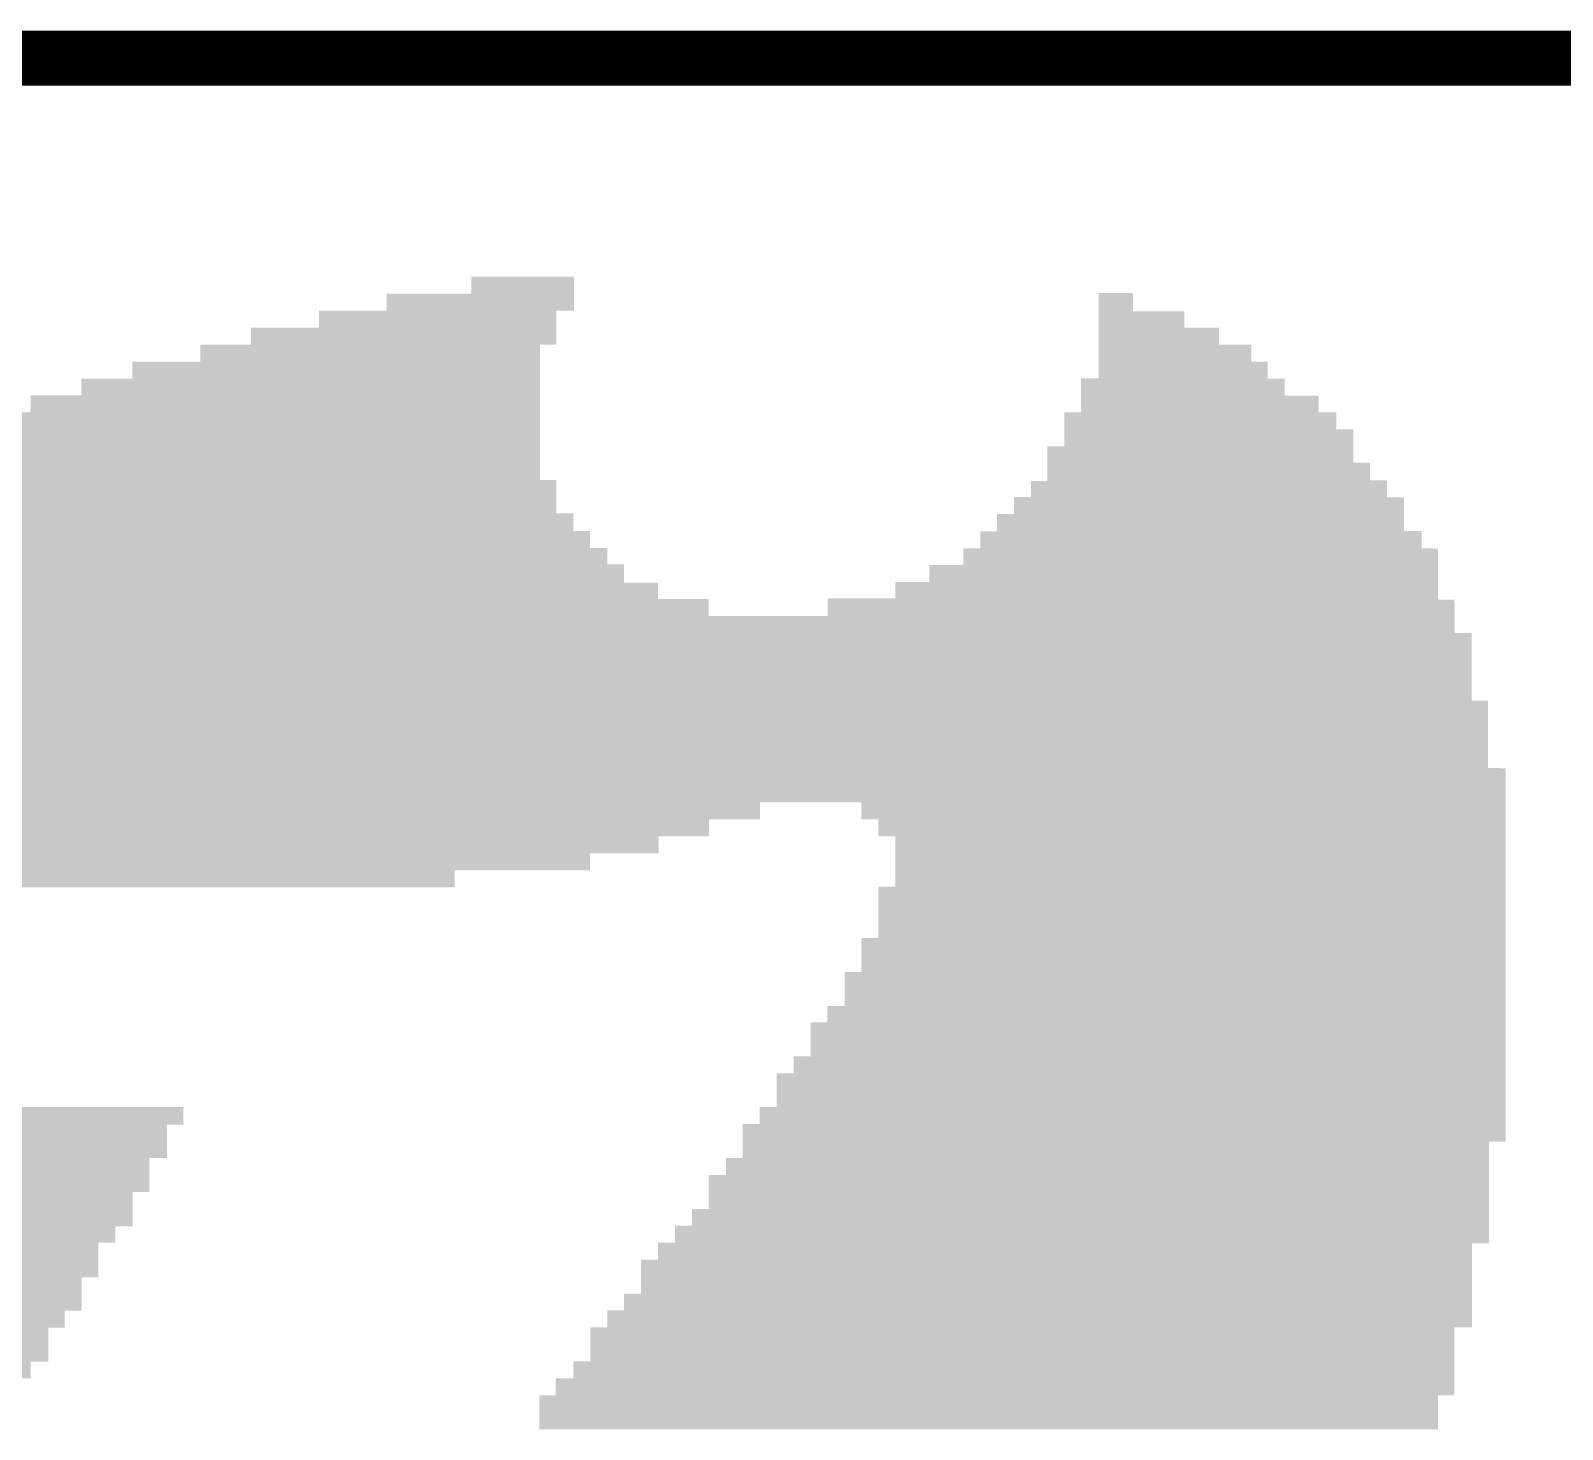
# Model space of a CAD drawing. Extents: x -2.6 to 72.5, y -0.1 to 95.
# Drawn here: x 0.719 to 3.507, y 92.503 to 95.05 of the extents above; entities that cross this region are included whole.
import ezdxf

# ---------------------------------------------------------------- set-up
doc = ezdxf.new("R2010")
doc.units = 0
doc.layers.add('02_ASSY1_GBR', color=6, linetype='CONTINUOUS')

msp = doc.modelspace()

# ---------------------------------------------------------------- linework, layer by layer
at = {"layer": '02_ASSY1_GBR', "const_width": 0.1}
msp.add_lwpolyline([(22.5, 95), (-2.5, 95), (-2.5, 90), (22.5, 90)], dxfattribs=at)
at = {"layer": '02_ASSY1_GBR'}
for points in [[(1.521, 94.571148), (1.521018, 94.601926), (1.70799, 94.571148), (1.708, 94.601926)], [(1.521018, 94.601926), (1.52102, 94.601946), (1.708, 94.601926), (1.70798, 94.601946)], [(1.52102, 94.601946), (1.521054, 94.60198), (1.70798, 94.601946), (1.707946, 94.60198)], [(1.521054, 94.60198), (1.521074, 94.602), (1.707946, 94.60198), (1.521074, 94.602)], [(1.367, 94.540148), (1.36702, 94.570946), (1.70798, 94.540148), (1.707988, 94.570946)], [(1.36702, 94.570946), (1.367074, 94.571), (1.707988, 94.570946), (1.70799, 94.571)], [(1.367074, 94.571), (1.520872, 94.57102), (1.70799, 94.571), (1.70799, 94.57102)], [(1.520872, 94.57102), (1.521, 94.571148), (1.70799, 94.57102), (1.70799, 94.571148)], [(2.663014, 94.539128), (2.663018, 94.571926), (2.72602, 94.539128), (2.726, 94.571926)], [(2.663018, 94.571926), (2.66302, 94.571946), (2.726, 94.571926), (2.72598, 94.571946)], [(2.66302, 94.571946), (2.663054, 94.57198), (2.72598, 94.571946), (2.725946, 94.57198)], [(2.663054, 94.57198), (2.663074, 94.572), (2.725946, 94.57198), (2.663074, 94.572)], [(1.244, 94.509148), (1.244018, 94.539852), (1.67599, 94.509148), (1.676, 94.539852)], [(1.244018, 94.539852), (1.24402, 94.539946), (1.676, 94.539852), (1.676094, 94.539946)], [(1.24402, 94.539946), (1.244054, 94.53998), (1.676094, 94.539946), (1.676128, 94.53998)], [(1.244054, 94.53998), (1.244074, 94.54), (1.676128, 94.53998), (1.707926, 94.54)], [(1.244074, 94.54), (1.366872, 94.54002), (1.707926, 94.54), (1.707946, 94.54002)], [(1.366872, 94.54002), (1.366906, 94.540054), (1.707946, 94.54002), (1.70798, 94.540054)], [(1.366906, 94.540054), (1.367, 94.540148), (1.70798, 94.540054), (1.70798, 94.540148)], [(2.66301, 94.509128), (2.663014, 94.538926), (2.81902, 94.509128), (2.819, 94.538926)], [(2.663014, 94.539), (2.663014, 94.539128), (2.726148, 94.539), (2.72602, 94.539128)], [(2.663014, 94.53898), (2.663014, 94.539), (2.818946, 94.53898), (2.726148, 94.539)], [(2.663014, 94.538926), (2.663014, 94.53898), (2.819, 94.538926), (2.818946, 94.53898)], [(1.12, 94.478148), (1.12002, 94.508946), (1.67598, 94.478148), (1.675988, 94.508946)], [(1.12002, 94.508946), (1.120074, 94.509), (1.675988, 94.508946), (1.67599, 94.509)], [(1.120074, 94.509), (1.243872, 94.50902), (1.67599, 94.509), (1.67599, 94.50902)], [(1.243872, 94.50902), (1.244, 94.509148), (1.67599, 94.50902), (1.67599, 94.509148)], [(2.663006, 94.478128), (2.66301, 94.508926), (2.88202, 94.478128), (2.882, 94.508926)], [(2.66301, 94.509), (2.66301, 94.509128), (2.819148, 94.509), (2.81902, 94.509128)], [(2.66301, 94.50898), (2.66301, 94.509), (2.881946, 94.50898), (2.819148, 94.509)], [(2.66301, 94.508926), (2.66301, 94.50898), (2.882, 94.508926), (2.881946, 94.50898)], [(1.028, 94.447148), (1.028018, 94.477852), (1.646004, 94.447148), (1.646, 94.477852)], [(1.028018, 94.477852), (1.02802, 94.477946), (1.646, 94.477852), (1.646094, 94.477946)], [(1.02802, 94.477946), (1.028054, 94.47798), (1.646094, 94.477946), (1.646128, 94.47798)], [(1.028054, 94.47798), (1.028074, 94.478), (1.646128, 94.47798), (1.675926, 94.478)], [(1.028074, 94.478), (1.119872, 94.47802), (1.675926, 94.478), (1.675946, 94.47802)], [(1.119872, 94.47802), (1.119906, 94.478054), (1.675946, 94.47802), (1.67598, 94.478054)], [(1.119906, 94.478054), (1.12, 94.478148), (1.67598, 94.478054), (1.67598, 94.478148)], [(2.663002, 94.447128), (2.663006, 94.477926), (2.94102, 94.447128), (2.941, 94.477926)], [(2.663006, 94.478), (2.663006, 94.478128), (2.882148, 94.478), (2.88202, 94.478128)], [(2.663006, 94.47798), (2.663006, 94.478), (2.940946, 94.47798), (2.882148, 94.478)], [(2.663006, 94.477926), (2.663006, 94.47798), (2.941, 94.477926), (2.940946, 94.47798)], [(0.904, 94.416148), (0.90402, 94.446946), (1.646006, 94.416148), (1.646004, 94.446946)], [(0.90402, 94.446946), (0.904074, 94.447), (1.646004, 94.446946), (1.646004, 94.447)], [(0.904074, 94.447), (1.027872, 94.44702), (1.646004, 94.447), (1.646004, 94.44702)], [(1.027872, 94.44702), (1.028, 94.447148), (1.646004, 94.44702), (1.646004, 94.447148)], [(2.663, 94.417148), (2.663002, 94.446926), (2.97102, 94.417148), (2.971, 94.446926)], [(2.663002, 94.447), (2.663002, 94.447128), (2.941148, 94.447), (2.94102, 94.447128)], [(2.663002, 94.44698), (2.663002, 94.447), (2.970946, 94.44698), (2.941148, 94.447)], [(2.663002, 94.446926), (2.663002, 94.44698), (2.971, 94.446926), (2.970946, 94.44698)], [(0.811, 94.386148), (0.81102, 94.415946), (1.646008, 94.386148), (1.646006, 94.415946)], [(0.81102, 94.415946), (0.811074, 94.416), (1.646006, 94.415946), (1.646006, 94.416)], [(0.811074, 94.416), (0.903872, 94.41602), (1.646006, 94.416), (1.646006, 94.41602)], [(0.903872, 94.41602), (0.904, 94.416148), (1.646006, 94.41602), (1.646006, 94.416148)], [(2.631008, 94.385128), (2.631018, 94.415926), (3.00202, 94.385128), (3.002, 94.415926)], [(2.631018, 94.416128), (2.63102, 94.416946), (2.97102, 94.416128), (2.97102, 94.416946)], [(2.631018, 94.416), (2.631018, 94.416128), (2.971148, 94.416), (2.97102, 94.416128)], [(2.631018, 94.41598), (2.631018, 94.416), (3.001946, 94.41598), (2.971148, 94.416)], [(2.631018, 94.415926), (2.631018, 94.41598), (3.002, 94.415926), (3.001946, 94.41598)], [(2.63102, 94.416946), (2.631074, 94.417), (2.97102, 94.416946), (2.97102, 94.417)], [(2.631074, 94.417), (2.662872, 94.41702), (2.97102, 94.417), (2.97102, 94.41702)], [(2.662872, 94.41702), (2.663, 94.417148), (2.97102, 94.41702), (2.97102, 94.417148)], [(0.719, 94.355148), (0.71902, 94.385946), (1.64601, 94.355148), (1.646008, 94.385946)], [(0.71902, 94.385946), (0.719074, 94.386), (1.646008, 94.385946), (1.646008, 94.386)], [(0.719074, 94.386), (0.810872, 94.38602), (1.646008, 94.386), (1.646008, 94.38602)], [(0.810872, 94.38602), (0.811, 94.386148), (1.646008, 94.38602), (1.646008, 94.386148)], [(2.631, 94.355148), (2.631008, 94.384926), (3.06402, 94.355148), (3.064, 94.384926)], [(2.631008, 94.385), (2.631008, 94.385128), (3.002148, 94.385), (3.00202, 94.385128)], [(2.631008, 94.38498), (2.631008, 94.385), (3.063946, 94.38498), (3.002148, 94.385)], [(2.631008, 94.384926), (2.631008, 94.38498), (3.064, 94.384926), (3.063946, 94.38498)], [(0.657, 94.324148), (0.65702, 94.354946), (1.646014, 94.324148), (1.646012, 94.354946)], [(0.65702, 94.354946), (0.657074, 94.355), (1.646012, 94.354946), (1.64601, 94.355)], [(0.657074, 94.355), (0.718872, 94.35502), (1.64601, 94.355), (1.64601, 94.35502)], [(0.718872, 94.35502), (0.719, 94.355148), (1.64601, 94.35502), (1.64601, 94.355148)], [(2.60101, 94.324128), (2.601018, 94.354926), (3.09602, 94.324128), (3.096, 94.354926)], [(2.601018, 94.354926), (2.60102, 94.354946), (3.096, 94.354926), (3.09598, 94.354946)], [(2.60102, 94.354946), (2.601054, 94.35498), (3.09598, 94.354946), (3.095946, 94.35498)], [(2.601054, 94.35498), (2.601074, 94.355), (3.095946, 94.35498), (3.064148, 94.355)], [(2.601074, 94.355), (2.630872, 94.35502), (3.064148, 94.355), (3.064128, 94.35502)], [(2.630872, 94.35502), (2.63098, 94.355128), (3.064128, 94.35502), (3.06402, 94.355128)], [(2.63098, 94.355128), (2.631, 94.355148), (3.06402, 94.355128), (3.06402, 94.355148)], [(0.565, 94.293148), (0.56502, 94.323946), (1.646016, 94.293148), (1.646014, 94.323946)], [(0.56502, 94.323946), (0.565074, 94.324), (1.646014, 94.323946), (1.646014, 94.324)], [(0.565074, 94.324), (0.656872, 94.32402), (1.646014, 94.324), (1.646014, 94.32402)], [(0.656872, 94.32402), (0.657, 94.324148), (1.646014, 94.32402), (1.646014, 94.324148)], [(2.601, 94.293148), (2.601008, 94.323926), (3.127012, 94.293148), (3.127, 94.323926)], [(2.601008, 94.324), (2.60101, 94.324128), (3.096148, 94.324), (3.09602, 94.324128)], [(2.601008, 94.32398), (2.601008, 94.324), (3.126946, 94.32398), (3.096148, 94.324)], [(2.601008, 94.323926), (2.601008, 94.32398), (3.127, 94.323926), (3.126946, 94.32398)], [(0.503, 94.262148), (0.50302, 94.292946), (1.646018, 94.262148), (1.646016, 94.292946)], [(0.50302, 94.292946), (0.503074, 94.293), (1.646016, 94.292946), (1.646016, 94.293)], [(0.503074, 94.293), (0.564872, 94.29302), (1.646016, 94.293), (1.646016, 94.29302)], [(0.564872, 94.29302), (0.565, 94.293148), (1.646016, 94.29302), (1.646016, 94.293148)], [(2.57001, 94.263128), (2.57002, 94.292946), (3.12702, 94.263128), (3.127012, 94.292946)], [(2.57002, 94.292946), (2.570074, 94.293), (3.127012, 94.292946), (3.127012, 94.293)], [(2.570074, 94.293), (2.600872, 94.29302), (3.127012, 94.293), (3.127012, 94.29302)], [(2.600872, 94.29302), (2.601, 94.293148), (3.127012, 94.29302), (3.127012, 94.293148)], [(0.41, 94.232128), (0.41002, 94.261946), (1.64602, 94.232128), (1.646018, 94.261946)], [(0.41002, 94.261946), (0.410074, 94.262), (1.646018, 94.261946), (1.646018, 94.262)], [(0.410074, 94.262), (0.502872, 94.26202), (1.646018, 94.262), (1.646018, 94.26202)], [(0.502872, 94.26202), (0.503, 94.262148), (1.646018, 94.26202), (1.646018, 94.262148)], [(2.57, 94.231128), (2.57001, 94.262926), (3.15702, 94.231128), (3.157, 94.262926)], [(2.57001, 94.263), (2.57001, 94.263128), (3.127148, 94.263), (3.12702, 94.263128)], [(2.57001, 94.26298), (2.57001, 94.263), (3.156946, 94.26298), (3.127148, 94.263)], [(2.57001, 94.262926), (2.57001, 94.26298), (3.157, 94.262926), (3.156946, 94.26298)], [(0.349, 94.200148), (0.34902, 94.230946), (1.676012, 94.200148), (1.676002, 94.230946)], [(0.34902, 94.230946), (0.349074, 94.231), (1.676002, 94.230946), (1.676002, 94.231)], [(0.349074, 94.231), (0.409872, 94.23102), (1.676002, 94.231), (1.676002, 94.23102)], [(0.409872, 94.23102), (0.41, 94.231148), (1.676002, 94.23102), (1.676002, 94.231148)], [(0.41, 94.232), (0.41, 94.232128), (1.646148, 94.232), (1.64602, 94.232128)], [(0.41, 94.23198), (0.41, 94.232), (1.675946, 94.23198), (1.646148, 94.232)], [(0.41, 94.231926), (0.41, 94.23198), (1.676, 94.231926), (1.675946, 94.23198)], [(0.41, 94.231148), (0.41, 94.231926), (1.676002, 94.231148), (1.676, 94.231926)], [(2.54, 94.201148), (2.54002, 94.229946), (3.18802, 94.201148), (3.188002, 94.229946)], [(2.54002, 94.229946), (2.540074, 94.23), (3.188002, 94.229946), (3.188002, 94.23)], [(2.540074, 94.23), (2.569872, 94.23002), (3.188002, 94.23), (3.188002, 94.23002)], [(2.569872, 94.23002), (2.57, 94.230148), (3.188002, 94.23002), (3.188002, 94.230148)], [(2.57, 94.231), (2.57, 94.231128), (3.157148, 94.231), (3.15702, 94.231128)], [(2.57, 94.23098), (2.57, 94.231), (3.187946, 94.23098), (3.157148, 94.231)], [(2.57, 94.230926), (2.57, 94.23098), (3.188, 94.230926), (3.187946, 94.23098)], [(2.57, 94.230148), (2.57, 94.230926), (3.188002, 94.230148), (3.188, 94.230926)], [(0.287, 94.171128), (0.28702, 94.199946), (1.67602, 94.171128), (1.676012, 94.199946)], [(0.28702, 94.199946), (0.287074, 94.2), (1.676012, 94.199946), (1.676012, 94.2)], [(0.287074, 94.2), (0.348872, 94.20002), (1.676012, 94.2), (1.676012, 94.20002)], [(0.348872, 94.20002), (0.349, 94.200148), (1.676012, 94.20002), (1.676012, 94.200148)], [(2.509, 94.170148), (2.509018, 94.199926), (3.21901, 94.170148), (3.219, 94.199926)], [(2.509018, 94.200128), (2.50902, 94.200946), (3.18802, 94.200128), (3.18802, 94.200946)], [(2.509018, 94.2), (2.509018, 94.200128), (3.188148, 94.2), (3.18802, 94.200128)], [(2.509018, 94.19998), (2.509018, 94.2), (3.218946, 94.19998), (3.188148, 94.2)], [(2.509018, 94.199926), (2.509018, 94.19998), (3.219, 94.199926), (3.218946, 94.19998)], [(2.50902, 94.200946), (2.509074, 94.201), (3.18802, 94.200946), (3.18802, 94.201)], [(2.509074, 94.201), (2.539872, 94.20102), (3.18802, 94.201), (3.18802, 94.20102)], [(2.539872, 94.20102), (2.54, 94.201148), (3.18802, 94.20102), (3.18802, 94.201148)], [(0.225, 94.139148), (0.22502, 94.169946), (1.70702, 94.139148), (1.707002, 94.169946)], [(0.22502, 94.169946), (0.225074, 94.17), (1.707002, 94.169946), (1.707002, 94.17)], [(0.225074, 94.17), (0.286872, 94.17002), (1.707002, 94.17), (1.707002, 94.17002)], [(0.286872, 94.17002), (0.287, 94.170148), (1.707002, 94.17002), (1.707002, 94.170148)], [(0.287, 94.171), (0.287, 94.171128), (1.676148, 94.171), (1.67602, 94.171128)], [(0.287, 94.17098), (0.287, 94.171), (1.706946, 94.17098), (1.676148, 94.171)], [(0.287, 94.170926), (0.287, 94.17098), (1.707, 94.170926), (1.706946, 94.17098)], [(0.287, 94.170148), (0.287, 94.170926), (1.707002, 94.170148), (1.707, 94.170926)], [(2.478, 94.139128), (2.47802, 94.169946), (3.21902, 94.139128), (3.21901, 94.169946)], [(2.47802, 94.169946), (2.478074, 94.17), (3.21901, 94.169946), (3.21901, 94.17)], [(2.478074, 94.17), (2.508872, 94.17002), (3.21901, 94.17), (3.21901, 94.17002)], [(2.508872, 94.17002), (2.509, 94.170148), (3.21901, 94.17002), (3.21901, 94.170148)], [(0.163, 94.108148), (0.163018, 94.138926), (1.73702, 94.108148), (1.737, 94.138926)], [(0.163018, 94.138926), (0.16302, 94.138946), (1.737, 94.138926), (1.73698, 94.138946)], [(0.16302, 94.138946), (0.163054, 94.13898), (1.73698, 94.138946), (1.736946, 94.13898)], [(0.163054, 94.13898), (0.163074, 94.139), (1.736946, 94.13898), (1.707148, 94.139)], [(0.163074, 94.139), (0.224872, 94.13902), (1.707148, 94.139), (1.707128, 94.13902)], [(0.224872, 94.13902), (0.22498, 94.139128), (1.707128, 94.13902), (1.70702, 94.139128)], [(0.22498, 94.139128), (0.225, 94.139148), (1.70702, 94.139128), (1.70702, 94.139148)], [(2.448, 94.107148), (2.44802, 94.137946), (3.25102, 94.107148), (3.251002, 94.137946)], [(2.44802, 94.137946), (2.448074, 94.138), (3.251002, 94.137946), (3.251002, 94.138)], [(2.448074, 94.138), (2.477872, 94.13802), (3.251002, 94.138), (3.251002, 94.13802)], [(2.477872, 94.13802), (2.478, 94.138148), (3.251002, 94.13802), (3.251002, 94.138148)], [(2.478, 94.139), (2.478, 94.139128), (3.219148, 94.139), (3.21902, 94.139128)], [(2.478, 94.13898), (2.478, 94.139), (3.250946, 94.13898), (3.219148, 94.139)], [(2.478, 94.138926), (2.478, 94.13898), (3.251, 94.138926), (3.250946, 94.13898)], [(2.478, 94.138148), (2.478, 94.138926), (3.251002, 94.138148), (3.251, 94.138926)], [(0.071, 94.078128), (0.071018, 94.107926), (1.76902, 94.078128), (1.769, 94.107926)], [(0.071018, 94.107926), (0.07102, 94.107946), (1.769, 94.107926), (1.76898, 94.107946)], [(0.07102, 94.107946), (0.071054, 94.10798), (1.76898, 94.107946), (1.768946, 94.10798)], [(0.071054, 94.10798), (0.071074, 94.108), (1.768946, 94.10798), (1.737148, 94.108)], [(0.071074, 94.108), (0.162872, 94.10802), (1.737148, 94.108), (1.737128, 94.10802)], [(0.162872, 94.10802), (0.16298, 94.108128), (1.737128, 94.10802), (1.73702, 94.108128)], [(0.16298, 94.108128), (0.163, 94.108148), (1.73702, 94.108128), (1.73702, 94.108148)], [(2.417, 94.077148), (2.417018, 94.106926), (3.281008, 94.077148), (3.281, 94.106926)], [(2.417018, 94.106926), (2.41702, 94.106946), (3.281, 94.106926), (3.28098, 94.106946)], [(2.41702, 94.106946), (2.417054, 94.10698), (3.28098, 94.106946), (3.280946, 94.10698)], [(2.417054, 94.10698), (2.417074, 94.107), (3.280946, 94.10698), (3.251148, 94.107)], [(2.417074, 94.107), (2.447872, 94.10702), (3.251148, 94.107), (3.251128, 94.10702)], [(2.447872, 94.10702), (2.44798, 94.107128), (3.251128, 94.10702), (3.25102, 94.107128)], [(2.44798, 94.107128), (2.448, 94.107148), (3.25102, 94.107128), (3.25102, 94.107148)], [(0.009, 94.046148), (0.00902, 94.076946), (1.79902, 94.046148), (1.799002, 94.076946)], [(0.00902, 94.076946), (0.009074, 94.077), (1.799002, 94.076946), (1.799002, 94.077)], [(0.009074, 94.077), (0.070872, 94.07702), (1.799002, 94.077), (1.799002, 94.07702)], [(0.070872, 94.07702), (0.071, 94.077148), (1.799002, 94.07702), (1.799002, 94.077148)], [(0.071, 94.078), (0.071, 94.078128), (1.769148, 94.078), (1.76902, 94.078128)], [(0.071, 94.07798), (0.071, 94.078), (1.798946, 94.07798), (1.769148, 94.078)], [(0.071, 94.077926), (0.071, 94.07798), (1.799, 94.077926), (1.798946, 94.07798)], [(0.071, 94.077148), (0.071, 94.077926), (1.799002, 94.077148), (1.799, 94.077926)], [(2.355, 94.046148), (2.35502, 94.076946), (3.281014, 94.046148), (3.281008, 94.076946)], [(2.35502, 94.076946), (2.355074, 94.077), (3.281008, 94.076946), (3.281008, 94.077)], [(2.355074, 94.077), (2.416872, 94.07702), (3.281008, 94.077), (3.281008, 94.07702)], [(2.416872, 94.07702), (2.417, 94.077148), (3.281008, 94.07702), (3.281008, 94.077148)], [(-0.053, 94.015148), (-0.052982, 94.044926), (1.86102, 94.015148), (1.861, 94.044926)], [(-0.052982, 94.045128), (-0.05298, 94.045946), (1.79902, 94.045128), (1.79902, 94.045946)], [(-0.052982, 94.045), (-0.052982, 94.045128), (1.799148, 94.045), (1.79902, 94.045128)], [(-0.052982, 94.04498), (-0.052982, 94.045), (1.860946, 94.04498), (1.799148, 94.045)], [(-0.052982, 94.044926), (-0.052982, 94.04498), (1.861, 94.044926), (1.860946, 94.04498)], [(-0.05298, 94.045946), (-0.052926, 94.046), (1.79902, 94.045946), (1.79902, 94.046)], [(-0.052926, 94.046), (0.008872, 94.04602), (1.79902, 94.046), (1.79902, 94.04602)], [(0.008872, 94.04602), (0.009, 94.046148), (1.79902, 94.04602), (1.79902, 94.046148)], [(2.293, 94.016148), (2.29302, 94.045946), (3.28102, 94.016148), (3.281014, 94.045946)], [(2.29302, 94.045946), (2.293074, 94.046), (3.281014, 94.045946), (3.281014, 94.046)], [(2.293074, 94.046), (2.354872, 94.04602), (3.281014, 94.046), (3.281014, 94.04602)], [(2.354872, 94.04602), (2.355, 94.046148), (3.281014, 94.04602), (3.281014, 94.046148)], [(-0.084, 93.984148), (-0.083982, 94.014926), (1.95302, 93.984148), (1.953, 94.014926)], [(-0.083982, 94.014926), (-0.08398, 94.014946), (1.953, 94.014926), (1.95298, 94.014946)], [(-0.08398, 94.014946), (-0.083946, 94.01498), (1.95298, 94.014946), (1.952946, 94.01498)], [(-0.083946, 94.01498), (-0.083926, 94.015), (1.952946, 94.01498), (1.861148, 94.015)], [(-0.083926, 94.015), (-0.053128, 94.01502), (1.861148, 94.015), (1.861128, 94.01502)], [(-0.053128, 94.01502), (-0.05302, 94.015128), (1.861128, 94.01502), (1.86102, 94.015128)], [(-0.05302, 94.015128), (-0.053, 94.015148), (1.86102, 94.015128), (1.86102, 94.015148)], [(2.17, 93.984148), (2.170018, 94.013926), (3.31101, 93.984148), (3.311, 94.013926)], [(2.170018, 94.014128), (2.17002, 94.015946), (3.28102, 94.014128), (3.28102, 94.015946)], [(2.170018, 94.014), (2.170018, 94.014128), (3.281148, 94.014), (3.28102, 94.014128)], [(2.170018, 94.01398), (2.170018, 94.014), (3.310946, 94.01398), (3.281148, 94.014)], [(2.170018, 94.013926), (2.170018, 94.01398), (3.311, 94.013926), (3.310946, 94.01398)], [(2.17002, 94.015946), (2.170074, 94.016), (3.28102, 94.015946), (3.28102, 94.016)], [(2.170074, 94.016), (2.292872, 94.01602), (3.28102, 94.016), (3.28102, 94.01602)], [(2.292872, 94.01602), (2.293, 94.016148), (3.28102, 94.01602), (3.28102, 94.016148)], [(-0.146, 93.954148), (-0.14598, 93.983946), (3.31102, 93.954148), (3.31101, 93.983946)], [(-0.14598, 93.983946), (-0.145926, 93.984), (3.31101, 93.983946), (3.31101, 93.984)], [(-0.145926, 93.984), (-0.084128, 93.98402), (1.953148, 93.984), (1.953128, 93.98402)], [(-0.084128, 93.98402), (-0.08402, 93.984128), (1.953128, 93.98402), (1.95302, 93.984128)], [(-0.08402, 93.984128), (-0.084, 93.984148), (1.95302, 93.984128), (1.95302, 93.984148)], [(1.953148, 93.984), (2.169872, 93.98402), (3.31101, 93.984), (3.31101, 93.98402)], [(2.169872, 93.98402), (2.17, 93.984148), (3.31101, 93.98402), (3.31101, 93.984148)], [(-0.207, 93.923148), (-0.206982, 93.952926), (3.342006, 93.923148), (3.342, 93.952926)], [(-0.206982, 93.953128), (-0.20698, 93.953946), (3.31102, 93.953128), (3.31102, 93.953946)], [(-0.206982, 93.953), (-0.206982, 93.953128), (3.311148, 93.953), (3.31102, 93.953128)], [(-0.206982, 93.95298), (-0.206982, 93.953), (3.341946, 93.95298), (3.311148, 93.953)], [(-0.206982, 93.952926), (-0.206982, 93.95298), (3.342, 93.952926), (3.341946, 93.95298)], [(-0.20698, 93.953946), (-0.206926, 93.954), (3.31102, 93.953946), (3.31102, 93.954)], [(-0.206926, 93.954), (-0.146128, 93.95402), (3.31102, 93.954), (3.31102, 93.95402)], [(-0.146128, 93.95402), (-0.146, 93.954148), (3.31102, 93.95402), (3.31102, 93.954148)], [(-0.269, 93.892148), (-0.26898, 93.922946), (3.34201, 93.892148), (3.342006, 93.922946)], [(-0.26898, 93.922946), (-0.268926, 93.923), (3.342006, 93.922946), (3.342006, 93.923)], [(-0.268926, 93.923), (-0.207128, 93.92302), (3.342006, 93.923), (3.342006, 93.92302)], [(-0.207128, 93.92302), (-0.207, 93.923148), (3.342006, 93.92302), (3.342006, 93.923148)], [(-0.331, 93.861148), (-0.33098, 93.891946), (3.342016, 93.861148), (3.34201, 93.891946)], [(-0.33098, 93.891946), (-0.330926, 93.892), (3.34201, 93.891946), (3.34201, 93.892)], [(-0.330926, 93.892), (-0.269128, 93.89202), (3.34201, 93.892), (3.34201, 93.89202)], [(-0.269128, 93.89202), (-0.269, 93.892148), (3.34201, 93.89202), (3.34201, 93.892148)], [(-0.392, 93.830148), (-0.39198, 93.860946), (3.34202, 93.830148), (3.342016, 93.860946)], [(-0.39198, 93.860946), (-0.391926, 93.861), (3.342016, 93.860946), (3.342016, 93.861)], [(-0.391926, 93.861), (-0.331128, 93.86102), (3.342016, 93.861), (3.342016, 93.86102)], [(-0.331128, 93.86102), (-0.331, 93.861148), (3.342016, 93.86102), (3.342016, 93.861148)], [(-0.423, 93.799148), (-0.422982, 93.829926), (3.372006, 93.799148), (3.372, 93.829926)], [(-0.422982, 93.829926), (-0.42298, 93.829946), (3.372, 93.829926), (3.37198, 93.829946)], [(-0.42298, 93.829946), (-0.422946, 93.82998), (3.37198, 93.829946), (3.371946, 93.82998)], [(-0.422946, 93.82998), (-0.422926, 93.83), (3.371946, 93.82998), (3.342148, 93.83)], [(-0.422926, 93.83), (-0.392128, 93.83002), (3.342148, 93.83), (3.342128, 93.83002)], [(-0.392128, 93.83002), (-0.39202, 93.830128), (3.342128, 93.83002), (3.34202, 93.830128)], [(-0.39202, 93.830128), (-0.392, 93.830148), (3.34202, 93.830128), (3.34202, 93.830148)], [(-0.485, 93.769148), (-0.48498, 93.798946), (3.37201, 93.769148), (3.372006, 93.798946)], [(-0.48498, 93.798946), (-0.484926, 93.799), (3.372006, 93.798946), (3.372006, 93.799)], [(-0.484926, 93.799), (-0.423128, 93.79902), (3.372006, 93.799), (3.372006, 93.79902)], [(-0.423128, 93.79902), (-0.423, 93.799148), (3.372006, 93.79902), (3.372006, 93.799148)], [(-0.547, 93.738148), (-0.54698, 93.768946), (3.372016, 93.738148), (3.37201, 93.768946)], [(-0.54698, 93.768946), (-0.546926, 93.769), (3.37201, 93.768946), (3.37201, 93.769)], [(-0.546926, 93.769), (-0.485128, 93.76902), (3.37201, 93.769), (3.37201, 93.76902)], [(-0.485128, 93.76902), (-0.485, 93.769148), (3.37201, 93.76902), (3.37201, 93.769148)], [(-0.609, 93.707148), (-0.60898, 93.737946), (3.37202, 93.707148), (3.372016, 93.737946)], [(-0.60898, 93.737946), (-0.608926, 93.738), (3.372016, 93.737946), (3.372016, 93.738)], [(-0.608926, 93.738), (-0.547128, 93.73802), (3.372016, 93.738), (3.372016, 93.73802)], [(-0.547128, 93.73802), (-0.547, 93.738148), (3.372016, 93.73802), (3.372016, 93.738148)], [(-0.639, 93.676148), (-0.638982, 93.706926), (3.403998, 93.676148), (3.404, 93.706926)], [(-0.638982, 93.706926), (-0.63898, 93.706946), (3.404, 93.706926), (3.40398, 93.706946)], [(-0.63898, 93.706946), (-0.638946, 93.70698), (3.40398, 93.706946), (3.403946, 93.70698)], [(-0.638946, 93.70698), (-0.638926, 93.707), (3.403946, 93.70698), (3.372148, 93.707)], [(-0.638926, 93.707), (-0.609128, 93.70702), (3.372148, 93.707), (3.372128, 93.70702)], [(-0.609128, 93.70702), (-0.60902, 93.707128), (3.372128, 93.70702), (3.37202, 93.707128)], [(-0.60902, 93.707128), (-0.609, 93.707148), (3.37202, 93.707128), (3.37202, 93.707148)], [(-0.701, 93.645148), (-0.70098, 93.675946), (3.403998, 93.645148), (3.403998, 93.675946)], [(-0.70098, 93.675946), (-0.700926, 93.676), (3.403998, 93.675946), (3.403998, 93.676)], [(-0.700926, 93.676), (-0.639128, 93.67602), (3.403998, 93.676), (3.403998, 93.67602)], [(-0.639128, 93.67602), (-0.639, 93.676148), (3.403998, 93.67602), (3.403998, 93.676148)], [(-0.763, 93.614148), (-0.762982, 93.644852), (2.04698, 93.614148), (2.047, 93.644852)], [(-0.762982, 93.644852), (-0.76298, 93.644946), (2.047, 93.644852), (2.047094, 93.644946)], [(-0.76298, 93.644946), (-0.762946, 93.64498), (2.047094, 93.644946), (2.047128, 93.64498)], [(-0.762946, 93.64498), (-0.762926, 93.645), (2.047128, 93.64498), (2.230852, 93.645)], [(-0.762926, 93.645), (-0.701128, 93.64502), (3.403998, 93.645), (3.403998, 93.64502)], [(-0.701128, 93.64502), (-0.701, 93.645148), (3.403998, 93.64502), (3.403998, 93.645148)], [(2.23098, 93.644872), (2.230852, 93.645), (3.403998, 93.644872), (3.403998, 93.645)], [(2.231, 93.614074), (2.23098, 93.644872), (3.403996, 93.614074), (3.403998, 93.644872)], [(-0.794, 93.583148), (-0.793982, 93.613852), (1.95398, 93.583148), (1.954, 93.613852)], [(-0.793982, 93.613852), (-0.79398, 93.613946), (1.954, 93.613852), (1.954094, 93.613946)], [(-0.79398, 93.613946), (-0.793946, 93.61398), (1.954094, 93.613946), (1.954128, 93.61398)], [(-0.793946, 93.61398), (-0.793926, 93.614), (1.954128, 93.61398), (2.046926, 93.614)], [(-0.793926, 93.614), (-0.763128, 93.61402), (2.046926, 93.614), (2.046946, 93.61402)], [(-0.763128, 93.61402), (-0.763094, 93.614054), (2.046946, 93.61402), (2.04698, 93.614054)], [(-0.763094, 93.614054), (-0.763, 93.614148), (2.04698, 93.614054), (2.04698, 93.614148)], [(2.231054, 93.61402), (2.231, 93.614074), (3.403996, 93.61402), (3.403996, 93.614074)], [(2.261852, 93.614), (2.231054, 93.61402), (3.403996, 93.614), (3.403996, 93.61402)], [(2.26198, 93.613872), (2.261852, 93.614), (3.403996, 93.613872), (3.403996, 93.614)], [(2.262, 93.583074), (2.26198, 93.613872), (3.403996, 93.583074), (3.403996, 93.613872)], [(-0.855, 93.552148), (-0.854982, 93.582852), (1.86198, 93.552148), (1.862, 93.582852)], [(-0.854982, 93.582852), (-0.85498, 93.582946), (1.862, 93.582852), (1.862094, 93.582946)], [(-0.85498, 93.582946), (-0.854946, 93.58298), (1.862094, 93.582946), (1.862128, 93.58298)], [(-0.854946, 93.58298), (-0.854926, 93.583), (1.862128, 93.58298), (1.953926, 93.583)], [(-0.854926, 93.583), (-0.794128, 93.58302), (1.953926, 93.583), (1.953946, 93.58302)], [(-0.794128, 93.58302), (-0.794094, 93.583054), (1.953946, 93.58302), (1.95398, 93.583054)], [(-0.794094, 93.583054), (-0.794, 93.583148), (1.95398, 93.583054), (1.95398, 93.583148)], [(2.262054, 93.58302), (2.262, 93.583074), (3.403996, 93.58302), (3.403996, 93.583074)], [(2.292852, 93.583), (2.262054, 93.58302), (3.403996, 93.583), (3.403996, 93.58302)], [(2.29298, 93.582872), (2.292852, 93.583), (3.403996, 93.582872), (3.403996, 93.583)], [(2.293, 93.491148), (2.29298, 93.582872), (3.403992, 93.491148), (3.403996, 93.582872)], [(-0.886, 93.522148), (-0.885982, 93.551852), (1.73698, 93.522148), (1.737, 93.551852)], [(-0.885982, 93.551852), (-0.88598, 93.551946), (1.737, 93.551852), (1.737094, 93.551946)], [(-0.88598, 93.551946), (-0.885946, 93.55198), (1.737094, 93.551946), (1.737128, 93.55198)], [(-0.885946, 93.55198), (-0.885926, 93.552), (1.737128, 93.55198), (1.861926, 93.552)], [(-0.885926, 93.552), (-0.855128, 93.55202), (1.861926, 93.552), (1.861946, 93.55202)], [(-0.855128, 93.55202), (-0.855094, 93.552054), (1.861946, 93.55202), (1.86198, 93.552054)], [(-0.855094, 93.552054), (-0.855, 93.552148), (1.86198, 93.552054), (1.86198, 93.552148)], [(-0.947982, 93.521054), (-0.94798, 93.521946), (1.73698, 93.521054), (1.73698, 93.521946)], [(-0.94798, 93.521946), (-0.947926, 93.522), (1.73698, 93.521946), (1.73698, 93.522)], [(-0.947926, 93.522), (-0.886128, 93.52202), (1.73698, 93.522), (1.73698, 93.52202)], [(-0.886128, 93.52202), (-0.886, 93.522148), (1.73698, 93.52202), (1.73698, 93.522148)], [(-0.948, 93.491148), (-0.947982, 93.520852), (1.49098, 93.491148), (1.491, 93.520852)], [(-0.947982, 93.521), (-0.947982, 93.521054), (1.736926, 93.521), (1.73698, 93.521054)], [(-0.947982, 93.52098), (-0.947982, 93.521), (1.491128, 93.52098), (1.736926, 93.521)], [(-0.947982, 93.520852), (-0.947982, 93.52098), (1.491, 93.520852), (1.491128, 93.52098)], [(-1.009982, 93.490054), (-1.00998, 93.490946), (1.49098, 93.490054), (1.49098, 93.490946)], [(-1.009982, 93.49), (-1.009982, 93.490054), (1.490926, 93.49), (1.49098, 93.490054)], [(-1.009982, 93.48998), (-1.009982, 93.49), (0.688128, 93.48998), (1.490926, 93.49)], [(-1.00998, 93.490946), (-1.009926, 93.491), (1.49098, 93.490946), (1.49098, 93.491)], [(-1.009926, 93.491), (-0.948128, 93.49102), (1.49098, 93.491), (1.49098, 93.49102)], [(-0.948128, 93.49102), (-0.948, 93.491148), (1.49098, 93.49102), (1.49098, 93.491148)], [(2.262, 93.398148), (2.26202, 93.490946), (3.40399, 93.398148), (3.403992, 93.490946)], [(2.26202, 93.490946), (2.262074, 93.491), (3.403992, 93.490946), (3.403992, 93.491)], [(2.262074, 93.491), (2.292872, 93.49102), (3.403992, 93.491), (3.403992, 93.49102)], [(2.292872, 93.49102), (2.293, 93.491148), (3.403992, 93.49102), (3.403992, 93.491148)], [(2.231, 93.336148), (2.23102, 93.397946), (3.403988, 93.336148), (3.40399, 93.397946)], [(2.23102, 93.397946), (2.231074, 93.398), (3.40399, 93.397946), (3.40399, 93.398)], [(2.231074, 93.398), (2.261872, 93.39802), (3.40399, 93.398), (3.40399, 93.39802)], [(2.261872, 93.39802), (2.262, 93.398148), (3.40399, 93.39802), (3.40399, 93.398148)], [(2.201, 93.274148), (2.20102, 93.335946), (3.403986, 93.274148), (3.403988, 93.335946)], [(2.20102, 93.335946), (2.201074, 93.336), (3.403988, 93.335946), (3.403988, 93.336)], [(2.201074, 93.336), (2.230872, 93.33602), (3.403988, 93.336), (3.403988, 93.33602)], [(2.230872, 93.33602), (2.231, 93.336148), (3.403988, 93.33602), (3.403988, 93.336148)], [(2.169, 93.244148), (2.16902, 93.273946), (3.403986, 93.244148), (3.403986, 93.273946)], [(2.16902, 93.273946), (2.169074, 93.274), (3.403986, 93.273946), (3.403986, 93.274)], [(2.169074, 93.274), (2.200872, 93.27402), (3.403986, 93.274), (3.403986, 93.27402)], [(2.200872, 93.27402), (2.201, 93.274148), (3.403986, 93.27402), (3.403986, 93.274148)], [(2.139, 93.182148), (2.13902, 93.243946), (3.403984, 93.182148), (3.403986, 93.243946)], [(2.13902, 93.243946), (2.139074, 93.244), (3.403986, 93.243946), (3.403986, 93.244)], [(2.139074, 93.244), (2.168872, 93.24402), (3.403986, 93.244), (3.403986, 93.24402)], [(2.168872, 93.24402), (2.169, 93.244148), (3.403986, 93.24402), (3.403986, 93.244148)], [(2.108, 93.151148), (2.10802, 93.181946), (3.403982, 93.151148), (3.403984, 93.181946)], [(2.10802, 93.181946), (2.108074, 93.182), (3.403984, 93.181946), (3.403984, 93.182)], [(2.108074, 93.182), (2.138872, 93.18202), (3.403984, 93.182), (3.403984, 93.18202)], [(2.138872, 93.18202), (2.139, 93.182148), (3.403984, 93.18202), (3.403984, 93.182148)], [(2.077, 93.090148), (2.07702, 93.150946), (3.40398, 93.090148), (3.403982, 93.150946)], [(2.07702, 93.150946), (2.077074, 93.151), (3.403982, 93.150946), (3.403982, 93.151)], [(2.077074, 93.151), (2.107872, 93.15102), (3.403982, 93.151), (3.403982, 93.15102)], [(2.107872, 93.15102), (2.108, 93.151148), (3.403982, 93.15102), (3.403982, 93.151148)], [(0.133, 93.059148), (0.133018, 93.089928), (0.99698, 93.059148), (0.997, 93.089928)], [(0.133018, 93.089928), (0.13302, 93.089946), (0.997, 93.089928), (0.996982, 93.089946)], [(0.13302, 93.089946), (0.133054, 93.08998), (0.996982, 93.089946), (0.996946, 93.08998)], [(0.133054, 93.08998), (0.133074, 93.09), (0.996946, 93.08998), (0.133074, 93.09)], [(2.046, 93.059148), (2.04602, 93.089946), (3.40398, 93.059148), (3.40398, 93.089946)], [(2.04602, 93.089946), (2.046074, 93.09), (3.40398, 93.089946), (3.40398, 93.09)], [(2.046074, 93.09), (2.076872, 93.09002), (3.40398, 93.09), (3.40398, 93.09002)], [(2.076872, 93.09002), (2.077, 93.090148), (3.40398, 93.09002), (3.40398, 93.090148)], [(-0.176, 93.028148), (-0.175982, 93.057852), (0.96699, 93.028148), (0.967, 93.057852)], [(-0.175982, 93.057852), (-0.17598, 93.057946), (0.967, 93.057852), (0.967094, 93.057946)], [(-0.17598, 93.057946), (-0.175946, 93.05798), (0.967094, 93.057946), (0.967128, 93.05798)], [(-0.175946, 93.05798), (-0.175926, 93.058), (0.967128, 93.05798), (0.996926, 93.058)], [(-0.175926, 93.058), (0.070872, 93.05802), (0.996926, 93.058), (0.996946, 93.05802)], [(0.070872, 93.05802), (0.070906, 93.058054), (0.996946, 93.05802), (0.99698, 93.058054)], [(0.070906, 93.058054), (0.071, 93.058148), (0.99698, 93.058054), (0.99698, 93.058148)], [(0.071, 93.058148), (0.071, 93.059), (0.99698, 93.058148), (0.99698, 93.059)], [(0.102148, 93.059), (0.132872, 93.05902), (0.99698, 93.059), (0.99698, 93.05902)], [(0.132872, 93.05902), (0.133, 93.059148), (0.99698, 93.05902), (0.99698, 93.059148)], [(2.015008, 93.027054), (2.01502, 93.058946), (3.40398, 93.027054), (3.40398, 93.058946)], [(2.01502, 93.058946), (2.015074, 93.059), (3.40398, 93.058946), (3.40398, 93.059)], [(2.015074, 93.059), (2.045872, 93.05902), (3.40398, 93.059), (3.40398, 93.05902)], [(2.045872, 93.05902), (2.046, 93.059148), (3.40398, 93.05902), (3.40398, 93.059148)], [(-0.391, 92.997148), (-0.39098, 93.027946), (0.96698, 92.997148), (0.96699, 93.027946)], [(-0.39098, 93.027946), (-0.390926, 93.028), (0.96699, 93.027946), (0.96699, 93.028)], [(-0.390926, 93.028), (-0.176128, 93.02802), (0.96699, 93.028), (0.96699, 93.02802)], [(-0.176128, 93.02802), (-0.176, 93.028148), (0.96699, 93.02802), (0.96699, 93.028148)], [(2.015, 92.997148), (2.015008, 93.026852), (3.373996, 92.997148), (3.374, 93.026852)], [(2.015008, 93.027), (2.015008, 93.027054), (3.403926, 93.027), (3.40398, 93.027054)], [(2.015008, 93.02698), (2.015008, 93.027), (3.374128, 93.02698), (3.403926, 93.027)], [(2.015008, 93.026852), (2.015008, 93.02698), (3.374, 93.026852), (3.374128, 93.02698)], [(-0.515, 92.967148), (-0.514982, 92.996852), (0.93499, 92.967148), (0.935, 92.996852)], [(-0.514982, 92.996852), (-0.51498, 92.996946), (0.935, 92.996852), (0.935094, 92.996946)], [(-0.51498, 92.996946), (-0.514946, 92.99698), (0.935094, 92.996946), (0.935128, 92.99698)], [(-0.514946, 92.99698), (-0.514926, 92.997), (0.935128, 92.99698), (0.966926, 92.997)], [(-0.514926, 92.997), (-0.391128, 92.99702), (0.966926, 92.997), (0.966946, 92.99702)], [(-0.391128, 92.99702), (-0.391094, 92.997054), (0.966946, 92.99702), (0.96698, 92.997054)], [(-0.391094, 92.997054), (-0.391, 92.997148), (0.96698, 92.997054), (0.96698, 92.997148)], [(1.985, 92.966148), (1.98502, 92.996946), (3.373992, 92.966148), (3.373996, 92.996946)], [(1.98502, 92.996946), (1.985074, 92.997), (3.373996, 92.996946), (3.373996, 92.997)], [(1.985074, 92.997), (2.014872, 92.99702), (3.373996, 92.997), (3.373996, 92.99702)], [(2.014872, 92.99702), (2.015, 92.997148), (3.373996, 92.99702), (3.373996, 92.997148)], [(-0.64, 92.936148), (-0.63998, 92.966946), (0.93498, 92.936148), (0.93499, 92.966946)], [(-0.63998, 92.966946), (-0.639926, 92.967), (0.93499, 92.966946), (0.93499, 92.967)], [(-0.639926, 92.967), (-0.515128, 92.96702), (0.93499, 92.967), (0.93499, 92.96702)], [(-0.515128, 92.96702), (-0.515, 92.967148), (0.93499, 92.96702), (0.93499, 92.967148)], [(1.953, 92.904148), (1.95302, 92.965946), (3.373986, 92.904148), (3.373992, 92.965946)], [(1.95302, 92.965946), (1.953074, 92.966), (3.373992, 92.965946), (3.373992, 92.966)], [(1.953074, 92.966), (1.984872, 92.96602), (3.373992, 92.966), (3.373992, 92.96602)], [(1.984872, 92.96602), (1.985, 92.966148), (3.373992, 92.96602), (3.373992, 92.966148)], [(-0.731, 92.904148), (-0.730982, 92.934852), (0.90499, 92.904148), (0.905, 92.934852)], [(-0.730982, 92.935054), (-0.73098, 92.935946), (0.93498, 92.935054), (0.93498, 92.935946)], [(-0.730982, 92.935), (-0.730982, 92.935054), (0.934926, 92.935), (0.93498, 92.935054)], [(-0.730982, 92.93498), (-0.730982, 92.935), (0.905128, 92.93498), (0.934926, 92.935)], [(-0.730982, 92.934852), (-0.730982, 92.93498), (0.905, 92.934852), (0.905128, 92.93498)], [(-0.73098, 92.935946), (-0.730926, 92.936), (0.93498, 92.935946), (0.93498, 92.936)], [(-0.730926, 92.936), (-0.640128, 92.93602), (0.93498, 92.936), (0.93498, 92.93602)], [(-0.640128, 92.93602), (-0.64, 92.936148), (0.93498, 92.93602), (0.93498, 92.936148)], [(-0.793, 92.875148), (-0.79298, 92.903946), (0.90498, 92.875148), (0.904988, 92.903946)], [(-0.79298, 92.903946), (-0.792926, 92.904), (0.904988, 92.903946), (0.90499, 92.904)], [(-0.792926, 92.904), (-0.731128, 92.90402), (0.90499, 92.904), (0.90499, 92.90402)], [(-0.731128, 92.90402), (-0.731, 92.904148), (0.90499, 92.90402), (0.90499, 92.904148)], [(1.923, 92.874148), (1.92302, 92.903946), (3.373982, 92.874148), (3.373986, 92.903946)], [(1.92302, 92.903946), (1.923074, 92.904), (3.373986, 92.903946), (3.373986, 92.904)], [(1.923074, 92.904), (1.952872, 92.90402), (3.373986, 92.904), (3.373986, 92.90402)], [(1.952872, 92.90402), (1.953, 92.904148), (3.373986, 92.90402), (3.373986, 92.904148)], [(-0.887, 92.843054), (-0.886982, 92.872852), (0.87298, 92.843054), (0.873, 92.872852)], [(-0.886982, 92.873054), (-0.88698, 92.874946), (0.90498, 92.873054), (0.90498, 92.874946)], [(-0.886982, 92.873), (-0.886982, 92.873054), (0.904926, 92.873), (0.90498, 92.873054)], [(-0.886982, 92.87298), (-0.886982, 92.873), (0.873128, 92.87298), (0.904926, 92.873)], [(-0.886982, 92.872852), (-0.886982, 92.87298), (0.873, 92.872852), (0.873128, 92.87298)], [(-0.88698, 92.874946), (-0.886926, 92.875), (0.90498, 92.874946), (0.90498, 92.875)], [(-0.886926, 92.875), (-0.793128, 92.87502), (0.90498, 92.875), (0.90498, 92.87502)], [(-0.793128, 92.87502), (-0.793, 92.875148), (0.90498, 92.87502), (0.90498, 92.875148)], [(1.892, 92.843148), (1.89202, 92.873946), (3.37398, 92.843148), (3.373982, 92.873946)], [(1.89202, 92.873946), (1.892074, 92.874), (3.373982, 92.873946), (3.373982, 92.874)], [(1.892074, 92.874), (1.922872, 92.87402), (3.373982, 92.874), (3.373982, 92.87402)], [(1.922872, 92.87402), (1.923, 92.874148), (3.373982, 92.87402), (3.373982, 92.874148)], [(-0.948, 92.812148), (-0.94798, 92.841946), (0.84199, 92.812148), (0.841998, 92.841946)], [(-0.94798, 92.841946), (-0.947926, 92.842), (0.841998, 92.841946), (0.841998, 92.842)], [(-0.947926, 92.842), (-0.887128, 92.84202), (0.841998, 92.842), (0.841998, 92.84202)], [(-0.887128, 92.84202), (-0.887, 92.842148), (0.841998, 92.84202), (0.841998, 92.842148)], [(-0.887, 92.843), (-0.887, 92.843054), (0.872926, 92.843), (0.87298, 92.843054)], [(-0.887, 92.84298), (-0.887, 92.843), (0.842128, 92.84298), (0.872926, 92.843)], [(-0.887, 92.842852), (-0.887, 92.84298), (0.842, 92.842852), (0.842128, 92.84298)], [(-0.887, 92.842148), (-0.887, 92.842852), (0.841998, 92.842148), (0.842, 92.842852)], [(1.861, 92.812148), (1.861018, 92.841852), (3.342996, 92.812148), (3.343, 92.841852)], [(1.861018, 92.842054), (1.86102, 92.842946), (3.37398, 92.842054), (3.37398, 92.842946)], [(1.861018, 92.842), (1.861018, 92.842054), (3.373926, 92.842), (3.37398, 92.842054)], [(1.861018, 92.84198), (1.861018, 92.842), (3.343128, 92.84198), (3.373926, 92.842)], [(1.861018, 92.841852), (1.861018, 92.84198), (3.343, 92.841852), (3.343128, 92.84198)], [(1.86102, 92.842946), (1.861074, 92.843), (3.37398, 92.842946), (3.37398, 92.843)], [(1.861074, 92.843), (1.891872, 92.84302), (3.37398, 92.843), (3.37398, 92.84302)], [(1.891872, 92.84302), (1.892, 92.843148), (3.37398, 92.84302), (3.37398, 92.843148)], [(-1.01, 92.781148), (-1.00998, 92.811946), (0.84198, 92.781148), (0.84199, 92.811946)], [(-1.00998, 92.811946), (-1.009926, 92.812), (0.84199, 92.811946), (0.84199, 92.812)], [(-1.009926, 92.812), (-0.948128, 92.81202), (0.84199, 92.812), (0.84199, 92.81202)], [(-0.948128, 92.81202), (-0.948, 92.812148), (0.84199, 92.81202), (0.84199, 92.812148)], [(1.83, 92.750148), (1.83002, 92.811946), (3.342986, 92.750148), (3.342996, 92.811946)], [(1.83002, 92.811946), (1.830074, 92.812), (3.342996, 92.811946), (3.342996, 92.812)], [(1.830074, 92.812), (1.860872, 92.81202), (3.342996, 92.812), (3.342996, 92.81202)], [(1.860872, 92.81202), (1.861, 92.812148), (3.342996, 92.81202), (3.342996, 92.812148)], [(-1.041, 92.750148), (-1.040982, 92.779852), (0.81199, 92.750148), (0.812, 92.779852)], [(-1.040982, 92.780054), (-1.04098, 92.780946), (0.84198, 92.780054), (0.84198, 92.780946)], [(-1.040982, 92.78), (-1.040982, 92.780054), (0.841926, 92.78), (0.84198, 92.780054)], [(-1.040982, 92.77998), (-1.040982, 92.78), (0.812128, 92.77998), (0.841926, 92.78)], [(-1.040982, 92.779852), (-1.040982, 92.77998), (0.812, 92.779852), (0.812128, 92.77998)], [(-1.04098, 92.780946), (-1.040926, 92.781), (0.84198, 92.780946), (0.84198, 92.781)], [(-1.040926, 92.781), (-1.010128, 92.78102), (0.84198, 92.781), (0.84198, 92.78102)], [(-1.010128, 92.78102), (-1.01, 92.781148), (0.84198, 92.78102), (0.84198, 92.781148)], [(-1.102, 92.719148), (-1.10198, 92.749946), (0.81198, 92.719148), (0.81199, 92.749946)], [(-1.10198, 92.749946), (-1.101926, 92.75), (0.81199, 92.749946), (0.81199, 92.75)], [(-1.101926, 92.75), (-1.041128, 92.75002), (0.81199, 92.75), (0.81199, 92.75002)], [(-1.041128, 92.75002), (-1.041, 92.750148), (0.81199, 92.75002), (0.81199, 92.750148)], [(1.799, 92.720148), (1.79902, 92.749946), (3.342984, 92.720148), (3.342986, 92.749946)], [(1.79902, 92.749946), (1.799074, 92.75), (3.342986, 92.749946), (3.342986, 92.75)], [(1.799074, 92.75), (1.829872, 92.75002), (3.342986, 92.75), (3.342986, 92.75002)], [(1.829872, 92.75002), (1.83, 92.750148), (3.342986, 92.75002), (3.342986, 92.750148)], [(-1.135, 92.688148), (-1.134982, 92.718852), (0.78098, 92.688148), (0.781, 92.718852)], [(-1.134982, 92.718852), (-1.13498, 92.718946), (0.781, 92.718852), (0.781094, 92.718946)], [(-1.13498, 92.718946), (-1.134946, 92.71898), (0.781094, 92.718946), (0.781128, 92.71898)], [(-1.134946, 92.71898), (-1.134926, 92.719), (0.781128, 92.71898), (0.811926, 92.719)], [(-1.134926, 92.719), (-1.102128, 92.71902), (0.811926, 92.719), (0.811946, 92.71902)], [(-1.102128, 92.71902), (-1.102094, 92.719054), (0.811946, 92.71902), (0.81198, 92.719054)], [(-1.102094, 92.719054), (-1.102, 92.719148), (0.81198, 92.719054), (0.81198, 92.719148)], [(1.769, 92.689148), (1.76902, 92.719946), (3.34298, 92.689148), (3.342984, 92.719946)], [(1.76902, 92.719946), (1.769074, 92.72), (3.342984, 92.719946), (3.342984, 92.72)], [(1.769074, 92.72), (1.798872, 92.72002), (3.342984, 92.72), (3.342984, 92.72002)], [(1.798872, 92.72002), (1.799, 92.720148), (3.342984, 92.72002), (3.342984, 92.720148)], [(-1.164, 92.658148), (-1.163982, 92.687852), (0.75099, 92.658148), (0.751, 92.687852)], [(-1.163982, 92.687852), (-1.16398, 92.687946), (0.751, 92.687852), (0.751094, 92.687946)], [(-1.16398, 92.687946), (-1.163946, 92.68798), (0.751094, 92.687946), (0.751128, 92.68798)], [(-1.163946, 92.68798), (-1.163926, 92.688), (0.751128, 92.68798), (0.780926, 92.688)], [(-1.163926, 92.688), (-1.135128, 92.68802), (0.780926, 92.688), (0.780946, 92.68802)], [(-1.135128, 92.68802), (-1.135094, 92.688054), (0.780946, 92.68802), (0.78098, 92.688054)], [(-1.135094, 92.688054), (-1.135, 92.688148), (0.78098, 92.688054), (0.78098, 92.688148)], [(1.738, 92.627148), (1.738018, 92.688852), (3.31099, 92.627148), (3.311, 92.688852)], [(1.738018, 92.688852), (1.73802, 92.688946), (3.311, 92.688852), (3.311094, 92.688946)], [(1.73802, 92.688946), (1.738054, 92.68898), (3.311094, 92.688946), (3.311128, 92.68898)], [(1.738054, 92.68898), (1.738074, 92.689), (3.311128, 92.68898), (3.342926, 92.689)], [(1.738074, 92.689), (1.768872, 92.68902), (3.342926, 92.689), (3.342946, 92.68902)], [(1.768872, 92.68902), (1.768906, 92.689054), (3.342946, 92.68902), (3.34298, 92.689054)], [(1.768906, 92.689054), (1.769, 92.689148), (3.34298, 92.689054), (3.34298, 92.689148)], [(-1.195, 92.627148), (-1.19498, 92.657946), (0.75098, 92.627148), (0.75099, 92.657946)], [(-1.19498, 92.657946), (-1.194926, 92.658), (0.75099, 92.657946), (0.75099, 92.658)], [(-1.194926, 92.658), (-1.164128, 92.65802), (0.75099, 92.658), (0.75099, 92.65802)], [(-1.164128, 92.65802), (-1.164, 92.658148), (0.75099, 92.65802), (0.75099, 92.658148)], [(-1.225, 92.596148), (-1.224982, 92.625852), (0.71898, 92.596148), (0.719, 92.625852)], [(-1.224982, 92.626054), (-1.22498, 92.626946), (0.75098, 92.626054), (0.75098, 92.626946)], [(-1.224982, 92.626), (-1.224982, 92.626054), (0.750926, 92.626), (0.75098, 92.626054)], [(-1.224982, 92.62598), (-1.224982, 92.626), (0.719128, 92.62598), (0.750926, 92.626)], [(-1.224982, 92.625852), (-1.224982, 92.62598), (0.719, 92.625852), (0.719128, 92.62598)], [(-1.22498, 92.626946), (-1.224926, 92.627), (0.75098, 92.626946), (0.75098, 92.627)], [(-1.224926, 92.627), (-1.195128, 92.62702), (0.75098, 92.627), (0.75098, 92.62702)], [(-1.195128, 92.62702), (-1.195, 92.627148), (0.75098, 92.62702), (0.75098, 92.627148)], [(1.707, 92.596148), (1.70702, 92.626946), (3.310984, 92.596148), (3.310988, 92.626946)], [(1.70702, 92.626946), (1.707074, 92.627), (3.310988, 92.626946), (3.31099, 92.627)], [(1.707074, 92.627), (1.737872, 92.62702), (3.31099, 92.627), (3.31099, 92.62702)], [(1.737872, 92.62702), (1.738, 92.627148), (3.31099, 92.62702), (3.31099, 92.627148)], [(1.675, 92.565148), (1.67502, 92.595946), (3.31098, 92.565148), (3.310984, 92.595946)], [(1.67502, 92.595946), (1.675074, 92.596), (3.310984, 92.595946), (3.310984, 92.596)], [(1.675074, 92.596), (1.706872, 92.59602), (3.310984, 92.596), (3.310984, 92.59602)], [(1.706872, 92.59602), (1.707, 92.596148), (3.310984, 92.59602), (3.310984, 92.596148)], [(1.645, 92.503148), (1.645018, 92.564852), (3.280986, 92.503148), (3.281, 92.564852)], [(1.645018, 92.564852), (1.64502, 92.564946), (3.281, 92.564852), (3.281094, 92.564946)], [(1.64502, 92.564946), (1.645054, 92.56498), (3.281094, 92.564946), (3.281128, 92.56498)], [(1.645054, 92.56498), (1.645074, 92.565), (3.281128, 92.56498), (3.310926, 92.565)], [(1.645074, 92.565), (1.674872, 92.56502), (3.310926, 92.565), (3.310946, 92.56502)], [(1.674872, 92.56502), (1.674906, 92.565054), (3.310946, 92.56502), (3.31098, 92.565054)], [(1.674906, 92.565054), (1.675, 92.565148), (3.31098, 92.565054), (3.31098, 92.565148)], [(1.61402, 92.502946), (1.614074, 92.503), (3.280986, 92.502946), (3.280986, 92.503)], [(1.614074, 92.503), (1.644872, 92.50302), (3.280986, 92.503), (3.280986, 92.50302)], [(1.644872, 92.50302), (1.645, 92.503148), (3.280986, 92.50302), (3.280986, 92.503148)]]:
    msp.add_solid(points, dxfattribs=at)

doc.saveas('drawing.dxf')
